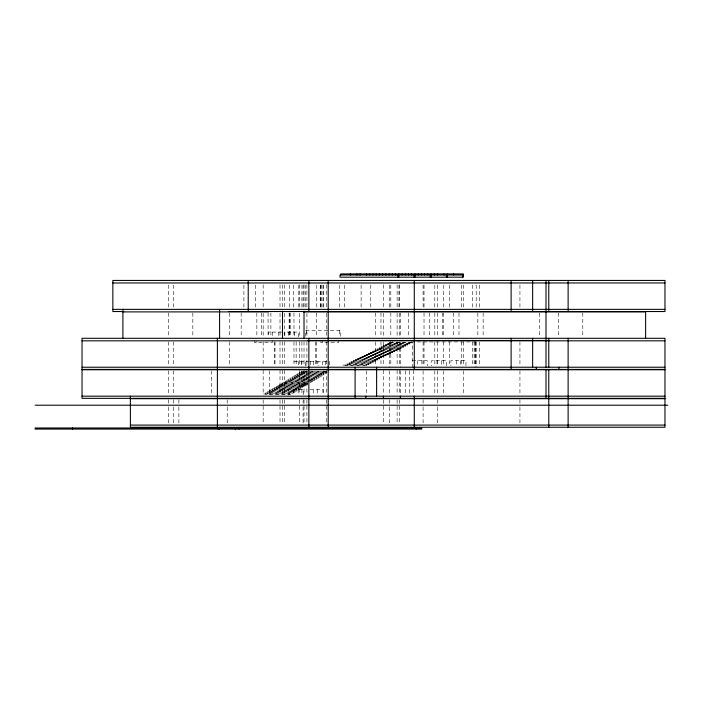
<?xml version="1.0" encoding="UTF-8"?>
<svg xmlns="http://www.w3.org/2000/svg" width="703" height="703" viewBox="0 0 703 703"><rect width="100%" height="100%" fill="white"/><g stroke="black" fill="none" stroke-linecap="round" stroke-linejoin="round"><path stroke-width="0.53" stroke-dasharray="3.52 2.64" d="M282.114 332.08L268.678 332.08L268.678 336.904M476.195 341.913L412.274 341.913L412.274 367.23M411.694 342.589L388.021 342.589L388.021 344.962M390.174 342.818L413.839 342.818M409.541 343.662L385.877 343.662L385.877 346.034M388.021 343.89L411.694 343.89L411.694 341.517M407.397 344.725L383.724 344.725L383.724 347.106M385.877 344.962L409.541 344.962L409.541 342.589M405.244 345.797L381.58 345.797L381.58 348.178M383.724 346.034L407.397 346.034L407.397 343.662M403.1 346.869L379.427 346.869L379.427 349.242M381.58 347.106L405.244 347.106L405.244 344.725M400.947 347.941L377.283 347.941L377.283 350.314M379.427 348.178L403.1 348.178L403.1 345.797M398.803 349.013L375.13 349.013L375.13 351.386M377.283 349.242L400.947 349.242L400.947 346.869M396.65 350.085L372.985 350.085L372.985 352.458M375.13 350.314L398.803 350.314L398.803 347.941M394.506 351.157L370.833 351.157L370.833 353.53M372.985 351.386L396.65 351.386L396.65 349.013M392.353 352.229L368.688 352.229L368.688 354.602M370.833 352.458L394.506 352.458L394.506 350.085M390.209 353.301L366.535 353.301L366.535 355.674M368.688 353.53L392.353 353.53L392.353 351.157M388.056 354.374L364.382 354.374L364.382 356.746M366.535 354.602L390.209 354.602L390.209 352.229M385.912 355.446L362.238 355.446L362.238 357.818M364.382 355.674L388.056 355.674L388.056 353.301M383.759 356.518L360.085 356.518L360.085 358.89M362.238 356.746L385.912 356.746L385.912 354.374M381.615 357.59L357.941 357.59L357.941 359.962M360.085 357.818L383.759 357.818L383.759 355.446M379.462 358.662L355.788 358.662L355.788 361.034M357.941 358.89L381.615 358.89L381.615 356.518M377.318 359.734L353.644 359.734L353.644 362.107M355.788 359.962L379.462 359.962L379.462 357.59M412.257 360.648L427.301 360.648L427.301 365.771M375.165 360.806L351.491 360.806L351.491 363.179M353.644 361.034L377.318 361.034L377.318 358.662M293.995 361.377L305.55 361.377L305.55 365.709M309.302 361.377L306.077 361.377L306.077 365.709M310.225 361.377L317.633 361.377L317.633 365.709M326.614 361.377L318.16 361.377L318.16 365.709M373.021 361.878L349.347 361.878L349.347 364.251M351.491 362.107L375.165 362.107L375.165 359.734M370.868 362.941L347.194 362.941L347.194 365.323M349.347 363.179L373.021 363.179L373.021 360.806M368.715 364.013L345.05 364.013L345.05 365.323L368.715 365.323L368.715 362.941M347.194 364.251L370.868 364.251L370.868 361.878M342.897 365.085L366.571 365.085M327.264 371.518L301.297 371.518L301.297 373.891M303.09 371.746L327.264 371.746M325.471 372.59L299.504 372.59L299.504 374.963M301.297 372.818L327.264 372.818M323.679 373.662L297.712 373.662L297.712 376.035M299.504 373.891L325.471 373.891L325.471 371.518M321.886 374.734L295.919 374.734L295.919 377.107M297.712 374.963L323.679 374.963L323.679 372.59M320.085 375.806L294.126 375.806L294.126 378.179M295.919 376.035L321.886 376.035L321.886 373.662M318.292 376.878L292.334 376.878L292.334 379.251M294.126 377.107L320.085 377.107L320.085 374.734M316.499 377.95L290.541 377.95L290.541 380.323M292.334 378.179L318.292 378.179L318.292 375.806M314.707 379.022L288.74 379.022L288.74 381.395M290.541 379.251L316.499 379.251L316.499 376.878M312.914 380.095L286.947 380.095L286.947 382.467M288.74 380.323L314.707 380.323L314.707 377.95M311.121 381.167L285.154 381.167L285.154 383.539M286.947 381.395L312.914 381.395L312.914 379.022M285.154 382.467L311.121 382.467L311.121 380.095M307.536 383.302L281.569 383.302L281.569 385.683M283.362 383.539L307.536 383.539M305.743 384.374L279.776 384.374L279.776 386.747M281.569 384.611L307.536 384.611L307.536 382.23L283.362 382.23L283.362 384.611M303.951 385.446L277.984 385.446L277.984 387.819M279.776 385.683L305.743 385.683L305.743 383.302M302.158 386.518L276.191 386.518L276.191 388.891M277.984 386.747L303.951 386.747L303.951 384.374M300.357 387.59L274.398 387.59L274.398 389.963M276.191 387.819L302.158 387.819L302.158 385.446M298.564 388.662L272.606 388.662L272.606 391.035M274.398 388.891L300.357 388.891L300.357 386.518M309.997 389.585L322.897 389.585L322.897 394.708M296.771 389.734L270.813 389.734L270.813 392.107M272.606 389.963L298.564 389.963L298.564 387.59M294.979 390.806L269.012 390.806L269.012 393.179M270.813 391.035L296.771 391.035L296.771 388.662M293.186 391.879L267.219 391.879L267.219 394.251M269.012 392.107L294.979 392.107L294.979 389.734M291.394 392.951L265.426 392.951L265.426 394.251L291.394 394.251L291.394 391.879M267.219 393.179L293.186 393.179L293.186 390.806M263.634 394.023L289.601 394.023M582.787 312.958L582.787 336.183M558.613 312.958L558.613 336.183M539.271 312.958L539.271 336.183M519.939 285.075L519.939 308.309M519.939 341.886L519.939 365.121M519.939 370.824L519.939 394.049M519.939 399.752L519.939 406.088M519.939 407.142L519.939 424.041M483.154 312.958L483.154 336.183M479.464 285.075L479.464 308.309M479.464 341.886L479.464 365.121M477.829 312.958L477.829 336.183M476.195 285.075L476.195 308.309M476.195 341.886L476.195 367.23M475.228 341.913L475.228 365.121M475.114 341.913L475.114 367.23M474.147 341.913L474.147 365.121M472.451 285.075L472.451 308.309M472.451 341.886L472.451 365.121M465.975 365.771L465.975 360.648L450.931 360.648L450.931 365.771M463.33 285.075L463.33 308.309M463.33 341.886L463.33 365.121M463.33 370.824L463.33 394.049M461.686 285.075L461.686 308.309M461.686 341.886L461.686 365.121M460.597 360.648L460.597 365.771M458.989 312.958L458.989 336.183M456.309 360.648L456.309 365.771M453.655 312.958L453.655 336.183M449.287 285.075L449.287 308.309M449.287 341.886L449.287 365.121M446.642 365.771L446.642 360.648L431.589 360.648L431.589 365.771M443.365 285.075L443.365 308.309M443.365 312.958L443.365 336.183M443.365 341.886L443.365 365.121M443.365 370.824L443.365 394.049M442.433 312.958L442.433 336.183M441.264 360.648L441.264 365.771M437.6 285.075L437.6 308.309M437.6 312.958L437.6 336.183M437.6 341.886L437.6 365.121M437.6 370.824L437.6 394.049M437.6 399.752L437.6 406.088M437.6 407.142L437.6 424.041M436.976 360.648L436.976 365.771M434.814 285.075L434.788 308.309M434.814 312.958L434.814 336.183M434.788 341.886L434.814 365.121M434.814 370.824L434.814 394.049M429.489 312.958L429.489 336.183M424.023 285.075L424.023 308.309M424.023 312.958L424.023 336.183M424.023 341.886L424.023 365.121M423.092 285.075L423.118 308.309M423.092 341.886L423.092 365.121M423.092 370.824L423.092 394.049M423.092 399.752L423.092 406.088M423.092 407.142L423.092 424.041M421.923 360.648L421.923 365.771M417.635 360.648L417.635 365.771M413.267 370.296L413.267 394.409M409.524 370.824L409.524 394.049M408.592 312.958L408.592 336.183M405.315 370.824L405.315 394.049M400.323 312.958L400.323 336.183M400.323 341.886L400.323 367.23M400.323 370.824L400.323 394.049M399.735 284.82L399.735 308.925M399.735 313.31L399.735 336.324M399.735 341.807L399.735 365.92M399.735 370.296L399.735 394.409M399.735 399.893L399.735 423.997M398.952 285.075L398.952 308.309M397.125 284.82L397.125 308.925M397.125 313.31L397.125 336.324M397.125 341.807L397.125 365.92M397.125 370.296L397.125 394.409M397.125 399.893L397.125 423.997M392.318 341.517L392.318 342.818M390.815 285.075L390.815 308.309M390.815 312.958L390.815 336.183M390.815 341.886L390.815 365.121M390.174 341.517L390.174 343.89M389.251 285.075L389.251 308.309M389.251 341.886L389.251 367.23M389.251 370.824L389.251 394.049M389.251 399.752L389.251 406.088M389.251 407.142L389.251 424.041M383.592 284.82L383.592 308.925M383.592 313.31L383.592 336.324M383.592 341.807L383.592 365.92M383.592 370.296L383.592 394.409M383.592 399.893L383.592 423.997M380.982 312.958L380.982 336.183M380.982 341.886L380.982 365.121M375.604 312.958L375.604 336.183M375.604 341.886L375.604 365.121M370.771 285.075L370.771 308.309M366.571 364.013L366.571 365.323M366.483 370.824L366.483 394.049M361.105 285.075L361.105 308.309M344.496 285.075L344.496 308.309M340.226 336.306L340.226 330.34L305.743 330.34L305.743 336.306M339.584 285.075L339.584 308.309M339.584 330.34L339.584 336.306M338.486 340.472L338.486 342.642L320.902 342.642L320.902 340.472M329.716 361.377L329.716 365.709M326.254 284.82L326.254 308.925M326.254 313.31L326.254 336.324M326.254 341.807L326.254 365.92M326.254 370.296L326.254 394.409M326.254 399.893L326.254 423.997M325.419 361.377L325.419 365.709M323.442 285.075L323.442 308.309M323.442 370.824L323.442 394.049M322.976 285.075L322.976 308.309M322.466 361.377L322.466 365.709M322.352 340.472L322.352 342.642M321.605 285.075L321.605 308.309M320.322 285.075L320.322 308.309M320.243 285.075L320.243 308.309M317.519 389.585L317.519 394.708M316.763 285.075L316.763 308.309M316.42 312.958L316.42 336.183M316.42 341.886L316.42 365.121M315.489 341.886L315.489 365.121M313.327 361.377L313.327 365.709M313.23 389.585L313.23 394.708M310.383 361.377L310.383 365.709M306.912 284.82L306.912 308.925M306.912 313.31L306.912 336.324M306.912 341.807L306.912 365.92M306.912 370.296L306.912 394.409M306.912 399.893L306.912 423.997M306.385 330.34L306.385 336.306M305.743 285.075L305.743 308.309M304.021 284.82L304.021 308.925M304.021 341.807L304.021 365.92M304.021 370.296L304.021 394.409M304.021 399.893L304.021 423.997M303.555 394.708L303.555 389.585L288.511 389.585L288.511 394.708M303.09 285.075L303.09 308.309M303.09 371.518L303.09 372.818M303.09 399.752L303.09 406.088M303.09 407.142L303.09 424.041M301.921 285.075L301.921 308.309M301.921 341.886L301.921 365.121M301.921 370.824L301.921 394.049M301.244 361.377L301.244 365.709M299.346 284.82L299.346 308.925M299.346 313.31L299.346 336.324M299.346 341.807L299.346 365.92M299.346 370.296L299.346 394.409M299.346 399.893L299.346 423.997M298.801 285.075L298.801 308.309M298.292 361.377L298.292 365.709M298.257 336.904L298.257 332.08L284.82 332.08L284.82 336.904M298.177 389.585L298.177 394.708M296.148 341.886L296.148 365.121M294.487 332.08L294.487 336.904M293.968 312.958L293.968 336.183M293.968 341.886L293.995 365.709M293.889 389.585L293.889 394.708M293.423 285.075L293.423 308.309M290.225 312.958L290.225 336.183M289.601 285.075L289.601 308.309M289.522 312.958L289.522 336.183M289.601 392.951L289.601 394.251M289.135 312.958L289.135 336.183M288.59 332.08L288.59 336.904M284.689 284.82L284.689 308.925M284.689 313.31L284.689 336.324M284.689 341.807L284.689 365.92M284.689 370.296L284.689 394.409M284.689 399.893L284.689 423.997M282.501 284.82L282.501 308.925M282.501 341.807L282.501 365.92M282.501 370.296L282.501 394.409M282.501 399.893L282.501 423.997M280.014 284.82L280.014 308.925M280.014 313.31L280.014 336.324M280.014 341.807L280.014 365.92M280.014 370.296L280.014 394.409M280.014 399.893L280.014 423.997M278.353 332.08L278.353 336.904M275.022 341.886L275.022 365.121M274.627 341.886L274.627 365.121M272.448 332.08L272.448 336.904M272.263 340.472L272.263 342.642L254.671 342.642L254.671 340.472M270.892 312.958L270.892 336.183M269.636 370.824L269.636 394.049M268.08 312.958L268.08 336.183M263.168 284.82L263.168 308.925M263.168 313.31L263.168 336.324M263.168 341.807L263.168 365.92M263.168 370.296L263.168 394.409M263.168 399.893L263.168 423.997M261.683 312.958L261.683 336.183M256.85 312.958L256.85 336.183M256.12 340.472L256.12 342.642M255.681 285.075L255.681 308.309M243.906 285.075L243.906 308.309M241.182 312.958L241.182 336.183M229.406 312.958L229.406 336.183M229.406 341.886L229.406 365.121M227.218 399.752L227.218 406.088M227.218 407.142L227.218 424.041M211.629 370.824L211.629 394.049M192.833 312.958L192.833 336.183M178.878 399.752L178.878 406.088M178.878 407.142L178.878 424.041M173.5 285.075L173.5 308.309M173.5 341.886L173.5 365.121M173.5 370.824L173.5 394.049M173.5 399.752L173.5 406.088M173.5 407.142L173.5 424.041M168.667 285.075L168.667 308.309M168.667 312.958L168.667 336.183M168.667 341.886L168.667 365.121M168.667 370.824L168.667 394.049M168.667 399.752L168.667 406.088M168.667 407.142L168.667 424.041"/><path stroke-width="1.05" d="M463.33 275.014L339.997 275.014L339.997 277.184L463.33 277.184L463.33 273.924L340.753 273.924L340.753 275.014M112.858 282.966L664.968 282.966M112.858 309.364L664.968 309.364M123.772 311.534L112.858 311.534L112.858 280.435L664.968 280.435L664.968 311.534L228.572 311.534M122.893 311.895L268.757 311.895M303.485 311.895L645.626 311.895L645.626 338.301M307.782 340.472L548.788 340.472M82.031 340.832L664.968 340.832M82.031 367.23L664.968 367.23M82.031 369.4L664.968 369.4M82.031 369.76L664.968 369.76M82.031 396.167L664.968 396.167M664.968 398.337L82.031 398.337L82.031 338.301L664.968 338.301L664.968 427.266L130.38 427.266L130.38 396.167M130.38 398.698L664.968 398.698M35.15 405.209L667.85 405.209M130.38 425.095L664.968 425.095M568.121 280.435L568.121 311.534M568.121 338.301L568.121 427.266M558.947 367.23L558.947 369.4M548.788 280.435L548.788 311.534M548.788 338.301L548.788 367.23M548.788 369.76L548.788 427.266M546.003 280.435L546.003 367.23M546.003 369.76L546.003 398.337M536.292 367.23L536.292 369.4M532.646 280.435L532.646 311.534M532.646 338.301L532.646 367.23M511.125 280.435L511.125 311.534M511.125 338.301L511.125 369.4M462.574 275.014L462.574 277.184M453.655 273.924L453.655 275.014M447.187 273.924L447.187 277.184M446.431 275.014L446.431 277.184M443.988 273.924L443.988 275.014M437.521 273.924L437.521 275.014M434.322 273.924L434.322 275.014M431.044 273.924L431.044 277.184M430.289 275.014L430.289 277.184M427.846 273.924L427.846 275.014M424.656 273.924L424.656 275.014M421.378 273.924L421.378 275.014M418.18 273.924L418.18 275.014M416.158 427.986L416.158 429.076M414.981 273.924L414.902 277.184M414.278 280.435L414.278 369.4M414.278 396.167L414.278 427.266M414.155 275.014L414.155 277.184M411.712 273.924L411.712 275.014M408.513 273.924L408.513 275.014M405.236 273.924L405.315 275.014M402.037 273.924L402.037 275.014M400.367 396.167L400.367 398.337M398.768 273.924L398.768 277.184M398.012 275.014L398.012 277.184M395.569 273.924L395.569 275.014M392.371 273.924L392.371 275.014M389.172 273.924L389.093 275.014M385.903 273.924L385.903 275.014M383.372 396.167L383.372 398.337M382.704 273.924L382.704 275.014M379.427 273.924L379.427 275.014M376.615 367.23L376.615 396.167M376.228 273.924L376.228 275.014M373.038 273.924L373.038 275.014M369.76 273.924L369.76 275.014M366.562 273.924L366.562 275.014M365.859 396.167L365.859 398.337M360.085 273.924L360.085 275.014M356.896 273.924L356.896 275.014M355.094 367.23L355.094 398.337M350.419 273.924L350.419 275.014M328.196 280.435L328.196 427.266M308.863 280.435L308.863 311.534M308.863 338.301L308.863 427.266M304.021 311.121L304.021 338.521M282.501 311.121L282.501 338.521M248.221 280.435L248.221 311.534M238.95 427.986L238.95 429.076M235.338 427.986L235.338 429.076M219.582 309.364L219.582 338.301M219.556 427.986L219.556 429.076M218.185 427.986L218.185 429.076M217.394 338.301L217.394 427.266M122.893 309.364L122.893 338.301M72.594 427.986L72.594 429.076M421.686 427.986L35.15 427.986L35.15 429.076L421.686 429.076L421.686 427.986"/></g></svg>
